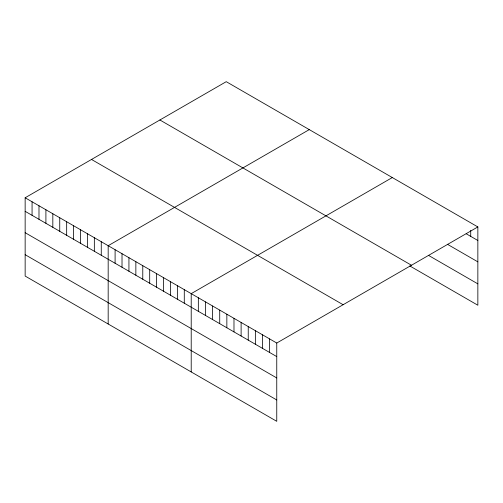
<?xml version="1.0" encoding="UTF-8"?>
<svg xmlns="http://www.w3.org/2000/svg" width="503" height="503" viewBox="0 0 503 503"><rect width="100%" height="100%" fill="white"/><g stroke="black" fill="none" stroke-linecap="round" stroke-linejoin="round"><path stroke-width="0.75" d="M25.15 197.773L276.757 343.033L276.757 421.325L25.15 276.065L25.15 197.773L226.243 81.675L477.85 226.935L477.85 305.227L409.8 265.942M309.276 129.611L108.176 245.709L108.176 324.001M392.302 177.546L191.209 293.645L191.209 371.937M276.757 343.033L477.85 226.935M466.187 233.757L477.85 240.491M447.393 244.269L477.85 261.856M428.594 255.43L477.85 283.862M159.885 119.984L411.485 265.251M91.515 159.457L343.115 304.724M25.15 211.329L276.757 356.596M25.15 232.694L276.757 377.954M25.15 254.7L276.757 399.967M470.72 230.349L470.72 236.379M269.627 338.921L269.627 352.477M262.497 334.803L262.497 348.359M255.367 330.691L255.367 344.247M248.237 326.573L248.237 340.129M241.113 322.454L241.113 336.017M233.983 318.342L233.983 331.898M226.853 314.224L226.853 327.786M219.723 310.112L219.723 323.668M212.593 305.994L212.593 319.55M205.469 301.875L205.469 315.438M198.339 297.763L198.339 311.319M184.287 289.653L184.287 303.208M177.37 285.66L177.37 299.216M170.454 281.661L170.454 295.223M163.532 277.669L163.532 291.224M156.615 273.676L156.615 287.232M149.693 269.677L149.693 283.233M142.777 265.685L142.777 279.24M135.854 261.692L135.854 275.248M128.938 257.693L128.938 271.249M122.015 253.701L122.015 267.256M115.099 249.702L115.099 263.264M101.26 241.717L101.26 255.273M94.344 237.718L94.344 251.28M87.421 233.725L87.421 247.281M80.505 229.733L80.505 243.289M73.583 225.734L73.583 239.296M66.666 221.741L66.666 235.297M59.744 217.749L59.744 231.305M52.828 213.75L52.828 227.312M45.905 209.757L45.905 223.313M38.989 205.765L38.989 219.321M32.066 201.766L32.066 215.328"/></g></svg>
